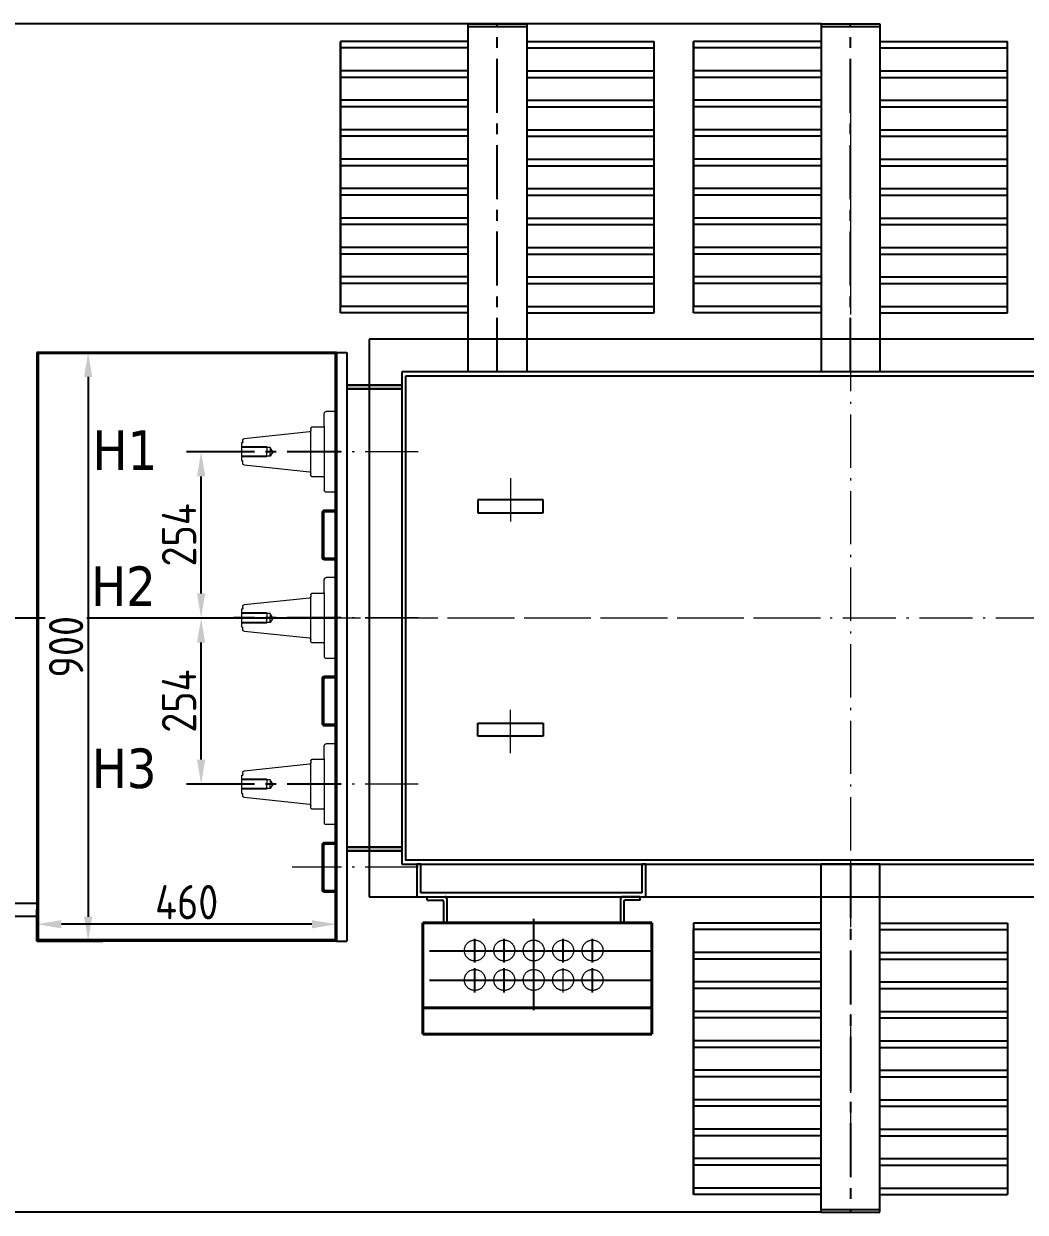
# Model space of a CAD drawing. Header units: millimetres. Extents: x 834 to 15818, y 1166 to 7882.
# Drawn here: x 2206 to 3738, y 3167 to 4984 of the extents above; entities that cross this region are included whole.
import ezdxf

# ---------------------------------------------------------------- set-up
doc = ezdxf.new("R2010")
doc.units = ezdxf.units.MM
doc.header["$LTSCALE"] = 13
for name, pattern in [('4 点画线', [9, 6.25, -1.25, 0.25, -1.25]), ('ACAD_ISO02W100', [15, 12, -3]), ('CENTER', [50.8, 31.75, -6.35, 6.35, -6.35]), ('CENTERX2', [101.6, 63.5, -12.7, 12.7, -12.7])]:
    doc.linetypes.add(name, pattern=pattern)
doc.layers.get('0').update_dxf_attribs({"color": 1, "linetype": 'CENTER'})
doc.layers.add('1', color=4, linetype='Continuous')
doc.layers.add('标注、文本', color=3, linetype='Continuous', lineweight=25)
doc.layers.add('铁心', color=3, linetype='Continuous', lineweight=0)
doc.styles.get("Standard").update_dxf_attribs({"font": 'gbenor.shx', "bigfont": 'gbcbig.shx'})
doc.styles.add('Tahoma_txtstyle_30.40_0_0', font='tahoma.ttf')
doc.dimstyles.new('丁晓菲', dxfattribs={"dimscale": 15, "dimtxt": 3.5, "dimasz": 2.5, "dimexe": 1.5, "dimexo": 0, "dimgap": 0.5, "dimtad": 1, "dimtoh": 1, "dimtxsty": 'Standard', "dimcen": 2.5, "dimclrd": 3, "dimclre": 3, "dimclrt": 2, "dimadec": 0, "dimazin": 0, "dimtfac": 1, "dimtmove": 0, "dimatfit": 2, "dimfxl": 1.5, "dimarcsym": 0})

# ---------------------------------------------------------------- blocks, each defined once
blk = doc.blocks.new('*D808')
at = {"layer": 'Defpoints', "color": 0, "transparency": 16777216}
for p in [(2115.4, 4983.7), (2885.4, 4983.7), (2684.4, 4075.5)]:
    blk.add_point(p, dxfattribs=at)
at = {"layer": '标注、文本', "color": 3, "lineweight": -2, "transparency": 16777216}
for p, q in [((2885.4, 4983.7), (2092.9, 4983.7)), ((2115.4, 4113), (2115.4, 4946.2)), ((2684.4, 4075.5), (2092.9, 4075.5))]:
    blk.add_line(p, q, dxfattribs=at)
at = {"layer": '标注、文本', "color": 3, "transparency": 16777216}
for points in [[(2109.1, 4946.2), (2121.6, 4946.2), (2115.4, 4983.7)], [(2109.1, 4113), (2121.6, 4113), (2115.4, 4075.5)]]:
    blk.add_solid(points, dxfattribs=at)
at = {"layer": '标注、文本', "color": 2, "transparency": 16777216, "insert": (2081.6, 4529.6), "char_height": 52.5, "attachment_point": 5, "rotation": 90, "bg_fill": 3, "box_fill_scale": 1.1, "bg_fill_color": 256, "bg_fill_true_color": 13158600, "bg_fill_transparency": 0}
blk.add_mtext('910', dxfattribs=at)
blk = doc.blocks.new('*D809')
at = {"layer": 'Defpoints', "color": 0, "transparency": 16777216}
for p in [(1993.1, 4983.7), (3425.4, 4983.7), (3425.4, 3167.3)]:
    blk.add_point(p, dxfattribs=at)
at = {"layer": '标注、文本', "color": 3, "lineweight": -2, "transparency": 16777216}
for p, q in [((3425.4, 4983.7), (1970.6, 4983.7)), ((1993.1, 3204.8), (1993.1, 4946.2)), ((3425.4, 3167.3), (1970.6, 3167.3))]:
    blk.add_line(p, q, dxfattribs=at)
at = {"layer": '标注、文本', "color": 3, "transparency": 16777216}
for points in [[(1986.9, 4946.2), (1999.4, 4946.2), (1993.1, 4983.7)], [(1986.9, 3204.8), (1999.4, 3204.8), (1993.1, 3167.3)]]:
    blk.add_solid(points, dxfattribs=at)
at = {"layer": '标注、文本', "color": 2, "transparency": 16777216, "insert": (1959.4, 4075.5), "char_height": 52.5, "attachment_point": 5, "rotation": 90, "bg_fill": 3, "box_fill_scale": 1.1, "bg_fill_color": 256, "bg_fill_true_color": 13158600, "bg_fill_transparency": 0}
blk.add_mtext('1815', dxfattribs=at)
blk = doc.blocks.new('*D810')
at = {"layer": 'Defpoints', "color": 0, "transparency": 16777216}
for p in [(2477.5, 4329.5), (2539.8, 4329.5), (2539.8, 4075.5)]:
    blk.add_point(p, dxfattribs=at)
at = {"layer": '标注、文本', "color": 3, "lineweight": -2, "transparency": 16777216}
for p, q in [((2539.8, 4329.5), (2455, 4329.5)), ((2477.5, 4113), (2477.5, 4292)), ((2539.8, 4075.5), (2455, 4075.5))]:
    blk.add_line(p, q, dxfattribs=at)
at = {"layer": '标注、文本', "color": 3, "transparency": 16777216}
for points in [[(2471.2, 4292), (2483.7, 4292), (2477.5, 4329.5)], [(2471.2, 4113), (2483.7, 4113), (2477.5, 4075.5)]]:
    blk.add_solid(points, dxfattribs=at)
at = {"layer": '标注、文本', "color": 2, "transparency": 16777216, "insert": (2443.7, 4202.5), "char_height": 52.5, "attachment_point": 5, "rotation": 90, "bg_fill": 3, "box_fill_scale": 1.1, "bg_fill_color": 256, "bg_fill_true_color": 13158600, "bg_fill_transparency": 0}
blk.add_mtext('254', dxfattribs=at)
blk = doc.blocks.new('*D811')
at = {"layer": 'Defpoints', "color": 0, "transparency": 16777216}
for p in [(2477.5, 4075.5), (2527.2, 4075.5), (2527.2, 3821.5)]:
    blk.add_point(p, dxfattribs=at)
at = {"layer": '标注、文本', "color": 3, "lineweight": -2, "transparency": 16777216}
for p, q in [((2527.2, 4075.5), (2455, 4075.5)), ((2477.5, 3859), (2477.5, 4038)), ((2527.2, 3821.5), (2455, 3821.5))]:
    blk.add_line(p, q, dxfattribs=at)
at = {"layer": '标注、文本', "color": 3, "transparency": 16777216}
for points in [[(2471.2, 4038), (2483.7, 4038), (2477.5, 4075.5)], [(2471.2, 3859), (2483.7, 3859), (2477.5, 3821.5)]]:
    blk.add_solid(points, dxfattribs=at)
at = {"layer": '标注、文本', "color": 2, "transparency": 16777216, "insert": (2443.7, 3948.5), "char_height": 52.5, "attachment_point": 5, "rotation": 90, "bg_fill": 3, "box_fill_scale": 1.1, "bg_fill_color": 256, "bg_fill_true_color": 13158600, "bg_fill_transparency": 0}
blk.add_mtext('254', dxfattribs=at)
blk = doc.blocks.new('*D829')
at = {"layer": 'Defpoints', "color": 0, "transparency": 16777216}
for p in [(2226.4, 4481.5), (2226.4, 3581.5), (2304.7, 3581.5)]:
    blk.add_point(p, dxfattribs=at)
at = {"layer": '标注、文本', "color": 3, "lineweight": -2, "transparency": 16777216}
for p, q in [((2226.4, 4481.5), (2327.2, 4481.5)), ((2304.7, 4444), (2304.7, 3619)), ((2226.4, 3581.5), (2327.2, 3581.5))]:
    blk.add_line(p, q, dxfattribs=at)
at = {"layer": '标注、文本', "color": 3, "transparency": 16777216}
for points in [[(2298.5, 4444), (2311, 4444), (2304.7, 4481.5)], [(2298.5, 3619), (2311, 3619), (2304.7, 3581.5)]]:
    blk.add_solid(points, dxfattribs=at)
at = {"layer": '标注、文本', "color": 2, "transparency": 16777216, "insert": (2271, 4031.5), "char_height": 52.5, "attachment_point": 5, "rotation": 90, "bg_fill": 3, "box_fill_scale": 1.1, "bg_fill_color": 256, "bg_fill_true_color": 13158600, "bg_fill_transparency": 0}
blk.add_mtext('900', dxfattribs=at)
blk = doc.blocks.new('*D830')
at = {"layer": 'Defpoints', "color": 0, "transparency": 16777216}
for p in [(2226.4, 3607.5), (2226.4, 3581.5), (2684.4, 3581.5)]:
    blk.add_point(p, dxfattribs=at)
at = {"layer": '标注、文本', "color": 3, "lineweight": -2, "transparency": 16777216}
for p, q in [((2226.4, 3581.5), (2226.4, 3630)), ((2684.4, 3581.5), (2684.4, 3630)), ((2646.9, 3607.5), (2263.9, 3607.5))]:
    blk.add_line(p, q, dxfattribs=at)
at = {"layer": '标注、文本', "color": 3, "transparency": 16777216}
for points in [[(2263.9, 3613.7), (2263.9, 3601.2), (2226.4, 3607.5)], [(2646.9, 3613.7), (2646.9, 3601.2), (2684.4, 3607.5)]]:
    blk.add_solid(points, dxfattribs=at)
at = {"layer": '标注、文本', "color": 2, "transparency": 16777216, "insert": (2455.4, 3641.2), "char_height": 52.5, "attachment_point": 5, "bg_fill": 3, "box_fill_scale": 1.1, "bg_fill_color": 256, "bg_fill_true_color": 13158600, "bg_fill_transparency": 0}
blk.add_mtext('460', dxfattribs=at)

msp = doc.modelspace()

# ---------------------------------------------------------------- linework, layer by layer
at = {"color": 2, "linetype": 'ACAD_ISO02W100', "lineweight": 13}
for p, q in [((2665.834, 4368.588), (2665.834, 4388.266)), ((2682.353, 4391.242), (2668.81, 4391.242)), ((2682.353, 4391.242), (2682.353, 4267.772)), ((2645.124, 4293.705), (2645.124, 4362.272)), ((2647.371, 4367.617), (2664.801, 4367.617)), ((2665.834, 4368.588), (2665.834, 4270.748)), ((2541.089, 4345.388), (2541.089, 4347.21)), ((2541.089, 4345.388), (2541.089, 4343.506)), ((2577.711, 4337.25), (2539.814, 4337.25)), ((2541.089, 4336.218), (2539.814, 4337.25)), ((2539.814, 4322.735), (2539.814, 4336.218)), ((2583.116, 4336.218), (2541.089, 4336.218)), ((2577.711, 4337.25), (2577.711, 4329.477)), ((2577.711, 4321.764), (2577.711, 4329.477)), ((2541.089, 4322.735), (2539.814, 4321.764)), ((2577.711, 4321.764), (2539.814, 4321.764)), ((2539.814, 4315.508), (2541.089, 4315.508)), ((2583.116, 4322.735), (2541.089, 4322.735)), ((2541.089, 4311.743), (2541.089, 4315.508)), ((2664.801, 4291.397), (2647.371, 4291.397)), ((2682.353, 4267.772), (2668.81, 4267.772)), ((2665.834, 4114.588), (2665.834, 4134.266)), ((2682.353, 4137.242), (2668.81, 4137.242)), ((2682.353, 4137.242), (2682.353, 4013.772)), ((2645.124, 4039.705), (2645.124, 4108.272)), ((2647.371, 4113.617), (2664.801, 4113.617)), ((2665.834, 4114.588), (2665.834, 4016.748)), ((2541.089, 4091.388), (2541.089, 4093.21)), ((2541.089, 4091.388), (2541.089, 4089.506)), ((2577.711, 4083.25), (2539.814, 4083.25)), ((2541.089, 4082.218), (2539.814, 4083.25)), ((2539.814, 4068.735), (2539.814, 4082.218)), ((2541.089, 4068.735), (2539.814, 4067.764)), ((2583.116, 4082.218), (2541.089, 4082.218)), ((2583.116, 4068.735), (2541.089, 4068.735)), ((2577.711, 4083.25), (2577.711, 4075.477)), ((2577.711, 4067.764), (2577.711, 4075.477)), ((2577.711, 4067.764), (2539.814, 4067.764)), ((2539.814, 4061.508), (2541.089, 4061.508)), ((2541.089, 4057.743), (2541.089, 4061.508)), ((2664.801, 4037.397), (2647.371, 4037.397)), ((2682.353, 4013.772), (2668.81, 4013.772)), ((2665.834, 3860.588), (2665.834, 3880.266)), ((2682.353, 3883.242), (2668.81, 3883.242)), ((2682.353, 3883.242), (2682.353, 3759.772)), ((2645.124, 3785.705), (2645.124, 3854.272)), ((2647.371, 3859.617), (2664.801, 3859.617)), ((2665.834, 3860.588), (2665.834, 3762.748)), ((2541.089, 3837.388), (2541.089, 3839.21)), ((2541.089, 3837.388), (2541.089, 3835.506)), ((2577.711, 3829.25), (2539.814, 3829.25)), ((2541.089, 3828.218), (2539.814, 3829.25)), ((2539.814, 3814.735), (2539.814, 3828.218)), ((2541.089, 3814.735), (2539.814, 3813.764)), ((2583.116, 3828.218), (2541.089, 3828.218)), ((2583.116, 3814.735), (2541.089, 3814.735)), ((2577.711, 3829.25), (2577.711, 3821.477)), ((2577.711, 3813.764), (2577.711, 3821.477)), ((2577.711, 3813.764), (2539.814, 3813.764)), ((2539.814, 3807.508), (2541.089, 3807.508)), ((2541.089, 3803.743), (2541.089, 3807.508)), ((2664.801, 3783.397), (2647.371, 3783.397)), ((2682.353, 3759.772), (2668.81, 3759.772)), ((3030.981, 3502.937), (3030.981, 3540.111))]:
    msp.add_line(p, q, dxfattribs=at)
for p, q in [((2985.981, 3476.088), (2985.981, 3615.756)), ((2895.981, 3549.036), (2895.981, 3584.978)), ((2940.981, 3549.036), (2940.981, 3584.978)), ((2985.981, 3549.036), (2985.981, 3584.978)), ((3030.981, 3549.036), (3030.981, 3584.978)), ((3075.981, 3549.036), (3075.981, 3584.978)), ((2826.692, 3567.007), (3166.692, 3567.007)), ((2895.981, 3502.937), (2895.981, 3540.111)), ((2940.981, 3502.937), (2940.981, 3540.111)), ((2985.981, 3502.937), (2985.981, 3540.111)), ((3075.981, 3502.937), (3075.981, 3540.111)), ((2826.692, 3522.007), (3166.692, 3522.007))]:
    msp.add_line(p, q)
at = {"color": 4, "linetype": 'ByBlock', "lineweight": 40}
for p, q in [((2816.692, 3609.507), (2816.692, 3439.507)), ((2816.692, 3609.507), (3166.692, 3609.507)), ((3166.692, 3609.507), (3166.692, 3439.507)), ((2816.692, 3479.507), (3166.692, 3479.507)), ((2816.692, 3439.507), (3166.692, 3439.507))]:
    msp.add_line(p, q, dxfattribs=at)
at = {"color": 2, "linetype": 'ACAD_ISO02W100', "lineweight": 13}
for points in [[(2665.834, 4388.266), (2665.955, 4388.994), (2666.259, 4389.723), (2666.684, 4390.391), (2667.352, 4390.816), (2668.081, 4391.12), (2668.81, 4391.242)], [(2645.124, 4365.309), (2645.124, 4362.272), (2645.002, 4361.604), (2644.699, 4361.057), (2644.274, 4360.511), (2643.727, 4360.207), (2643.059, 4360.025), (2543.154, 4349.518)], [(2645.124, 4365.309), (2645.245, 4366.038), (2645.549, 4366.645), (2646.035, 4367.131), (2646.703, 4367.495), (2647.371, 4367.617)], [(2665.834, 4368.588), (2665.712, 4368.102), (2665.348, 4367.738), (2664.801, 4367.617)], [(2539.814, 4315.508), (2539.814, 4343.506), (2541.089, 4343.506)], [(2541.089, 4347.21), (2541.211, 4347.879), (2541.454, 4348.486), (2541.939, 4348.972), (2542.486, 4349.336), (2543.154, 4349.518)], [(2587.185, 4329.477), (2583.116, 4336.218), (2583.116, 4329.477)], [(2587.185, 4329.477), (2583.116, 4322.735), (2583.116, 4329.477)], [(2543.154, 4309.496), (2542.486, 4309.678), (2541.939, 4309.981), (2541.454, 4310.528), (2541.211, 4311.135), (2541.089, 4311.743)], [(2543.154, 4309.496), (2643.059, 4298.989), (2643.727, 4298.807), (2644.274, 4298.442), (2644.699, 4297.956), (2645.002, 4297.349), (2645.124, 4296.681)], [(2647.371, 4291.397), (2646.703, 4291.519), (2646.035, 4291.822), (2645.549, 4292.308), (2645.245, 4292.976), (2645.124, 4293.705)], [(2664.801, 4291.397), (2665.348, 4291.276), (2665.712, 4290.911), (2665.834, 4290.365)], [(2668.81, 4267.772), (2668.081, 4267.833), (2667.352, 4268.137), (2666.684, 4268.623), (2666.259, 4269.23), (2665.955, 4269.959), (2665.834, 4270.748)], [(2665.834, 4134.266), (2665.955, 4134.994), (2666.259, 4135.723), (2666.684, 4136.391), (2667.352, 4136.816), (2668.081, 4137.12), (2668.81, 4137.242)], [(2645.124, 4111.309), (2645.124, 4108.272), (2645.002, 4107.604), (2644.699, 4107.057), (2644.274, 4106.511), (2643.727, 4106.207), (2643.059, 4106.025), (2543.154, 4095.518)], [(2645.124, 4111.309), (2645.245, 4112.038), (2645.549, 4112.645), (2646.035, 4113.131), (2646.703, 4113.495), (2647.371, 4113.617)], [(2665.834, 4114.588), (2665.712, 4114.102), (2665.348, 4113.738), (2664.801, 4113.617)], [(2539.814, 4061.508), (2539.814, 4089.506), (2541.089, 4089.506)], [(2541.089, 4093.21), (2541.211, 4093.879), (2541.454, 4094.486), (2541.939, 4094.972), (2542.486, 4095.336), (2543.154, 4095.518)], [(2587.185, 4075.477), (2583.116, 4082.218), (2583.116, 4075.477)], [(2587.185, 4075.477), (2583.116, 4068.735), (2583.116, 4075.477)], [(2543.154, 4055.496), (2542.486, 4055.678), (2541.939, 4055.981), (2541.454, 4056.528), (2541.211, 4057.135), (2541.089, 4057.743)], [(2543.154, 4055.496), (2643.059, 4044.989), (2643.727, 4044.807), (2644.274, 4044.442), (2644.699, 4043.956), (2645.002, 4043.349), (2645.124, 4042.681)], [(2647.371, 4037.397), (2646.703, 4037.519), (2646.035, 4037.822), (2645.549, 4038.308), (2645.245, 4038.976), (2645.124, 4039.705)], [(2664.801, 4037.397), (2665.348, 4037.276), (2665.712, 4036.911), (2665.834, 4036.365)], [(2668.81, 4013.772), (2668.081, 4013.833), (2667.352, 4014.137), (2666.684, 4014.623), (2666.259, 4015.23), (2665.955, 4015.959), (2665.834, 4016.748)], [(2665.834, 3880.266), (2665.955, 3880.994), (2666.259, 3881.723), (2666.684, 3882.391), (2667.352, 3882.816), (2668.081, 3883.12), (2668.81, 3883.242)], [(2645.124, 3857.309), (2645.124, 3854.272), (2645.002, 3853.604), (2644.699, 3853.057), (2644.274, 3852.511), (2643.727, 3852.207), (2643.059, 3852.025), (2543.154, 3841.518)], [(2645.124, 3857.309), (2645.245, 3858.038), (2645.549, 3858.645), (2646.035, 3859.131), (2646.703, 3859.495), (2647.371, 3859.617)], [(2665.834, 3860.588), (2665.712, 3860.102), (2665.348, 3859.738), (2664.801, 3859.617)], [(2539.814, 3807.508), (2539.814, 3835.506), (2541.089, 3835.506)], [(2541.089, 3839.21), (2541.211, 3839.879), (2541.454, 3840.486), (2541.939, 3840.972), (2542.486, 3841.336), (2543.154, 3841.518)], [(2587.185, 3821.477), (2583.116, 3828.218), (2583.116, 3821.477)], [(2587.185, 3821.477), (2583.116, 3814.735), (2583.116, 3821.477)], [(2543.154, 3801.496), (2542.486, 3801.678), (2541.939, 3801.981), (2541.454, 3802.528), (2541.211, 3803.135), (2541.089, 3803.743)], [(2543.154, 3801.496), (2643.059, 3790.989), (2643.727, 3790.807), (2644.274, 3790.442), (2644.699, 3789.956), (2645.002, 3789.349), (2645.124, 3788.681)], [(2647.371, 3783.397), (2646.703, 3783.519), (2646.035, 3783.822), (2645.549, 3784.308), (2645.245, 3784.976), (2645.124, 3785.705)], [(2664.801, 3783.397), (2665.348, 3783.276), (2665.712, 3782.911), (2665.834, 3782.365)], [(2668.81, 3759.772), (2668.081, 3759.833), (2667.352, 3760.137), (2666.684, 3760.623), (2666.259, 3761.23), (2665.955, 3761.959), (2665.834, 3762.748)]]:
    msp.add_lwpolyline(points, dxfattribs=at)
for centre in [(2895.981, 3567.326), (2940.981, 3567.326), (2985.981, 3567.326), (3030.981, 3567.326), (3075.981, 3567.326), (2895.981, 3522.326), (2940.981, 3522.326), (2985.981, 3522.326), (3030.981, 3522.326), (3075.981, 3522.326)]:
    msp.add_circle(centre, 16, dxfattribs=at)
at = {"layer": '1', "ltscale": 8}
for p, q in [((2885.353, 4983.688), (2885.353, 4451.507)), ((2885.353, 4983.688), (2975.353, 4983.688)), ((2885.353, 4979.688), (2975.353, 4979.688)), ((2975.353, 4983.688), (2975.353, 4451.507)), ((3425.353, 4983.688), (3425.353, 4451.507)), ((3425.353, 4983.688), (3515.353, 4983.688)), ((3425.353, 4979.688), (3515.353, 4979.688)), ((3515.353, 4983.688), (3515.353, 4451.507)), ((2690.353, 4956.688), (2690.353, 4551.688)), ((2690.353, 4541.688), (2690.353, 4956.688)), ((2885.353, 4956.688), (2690.353, 4956.688)), ((2885.353, 4946.688), (2690.353, 4946.688)), ((2975.353, 4956.688), (3170.353, 4956.688)), ((2975.353, 4946.688), (3170.353, 4946.688)), ((3170.353, 4541.688), (3170.353, 4956.688)), ((3230.353, 4956.688), (3230.353, 4551.688)), ((3230.353, 4541.688), (3230.353, 4956.688)), ((3425.353, 4956.688), (3230.353, 4956.688)), ((3425.353, 4946.688), (3230.353, 4946.688)), ((3515.353, 4956.688), (3710.353, 4956.688)), ((3515.353, 4946.688), (3710.353, 4946.688)), ((3710.353, 4541.688), (3710.353, 4956.688)), ((2885.353, 4911.688), (2690.353, 4911.688)), ((2975.353, 4911.688), (3170.353, 4911.688)), ((3425.353, 4911.688), (3230.353, 4911.688)), ((3515.353, 4911.688), (3710.353, 4911.688)), ((2885.353, 4901.688), (2690.353, 4901.688)), ((2975.353, 4901.688), (3170.353, 4901.688)), ((3425.353, 4901.688), (3230.353, 4901.688)), ((3515.353, 4901.688), (3710.353, 4901.688)), ((2885.353, 4866.688), (2690.353, 4866.688)), ((2885.353, 4856.688), (2690.353, 4856.688)), ((2975.353, 4866.688), (3170.353, 4866.688)), ((2975.353, 4856.688), (3170.353, 4856.688)), ((3425.353, 4866.688), (3230.353, 4866.688)), ((3425.353, 4856.688), (3230.353, 4856.688)), ((3515.353, 4866.688), (3710.353, 4866.688)), ((3515.353, 4856.688), (3710.353, 4856.688)), ((2885.353, 4821.688), (2690.353, 4821.688)), ((2975.353, 4821.688), (3170.353, 4821.688)), ((3425.353, 4821.688), (3230.353, 4821.688)), ((3515.353, 4821.688), (3710.353, 4821.688)), ((2885.353, 4811.688), (2690.353, 4811.688)), ((2975.353, 4811.688), (3170.353, 4811.688)), ((3425.353, 4811.688), (3230.353, 4811.688)), ((3515.353, 4811.688), (3710.353, 4811.688)), ((2885.353, 4776.688), (2690.353, 4776.688)), ((2885.353, 4766.688), (2690.353, 4766.688)), ((2975.353, 4776.688), (3170.353, 4776.688)), ((2975.353, 4766.688), (3170.353, 4766.688)), ((3425.353, 4776.688), (3230.353, 4776.688)), ((3425.353, 4766.688), (3230.353, 4766.688)), ((3515.353, 4776.688), (3710.353, 4776.688)), ((3515.353, 4766.688), (3710.353, 4766.688)), ((2885.353, 4731.688), (2690.353, 4731.688)), ((2975.353, 4731.688), (3170.353, 4731.688)), ((3425.353, 4731.688), (3230.353, 4731.688)), ((3515.353, 4731.688), (3710.353, 4731.688)), ((2885.353, 4721.688), (2690.353, 4721.688)), ((2975.353, 4721.688), (3170.353, 4721.688)), ((3425.353, 4721.688), (3230.353, 4721.688)), ((3515.353, 4721.688), (3710.353, 4721.688)), ((2885.353, 4686.688), (2690.353, 4686.688)), ((2975.353, 4686.688), (3170.353, 4686.688)), ((3425.353, 4686.688), (3230.353, 4686.688)), ((3515.353, 4686.688), (3710.353, 4686.688)), ((2885.353, 4676.688), (2690.353, 4676.688)), ((2975.353, 4676.688), (3170.353, 4676.688)), ((3425.353, 4676.688), (3230.353, 4676.688)), ((3515.353, 4676.688), (3710.353, 4676.688)), ((2885.353, 4641.688), (2690.353, 4641.688)), ((2975.353, 4641.688), (3170.353, 4641.688)), ((3425.353, 4641.688), (3230.353, 4641.688)), ((3515.353, 4641.688), (3710.353, 4641.688)), ((2885.353, 4631.688), (2690.353, 4631.688)), ((2975.353, 4631.688), (3170.353, 4631.688)), ((3425.353, 4631.688), (3230.353, 4631.688)), ((3515.353, 4631.688), (3710.353, 4631.688)), ((2885.353, 4596.688), (2690.353, 4596.688)), ((2975.353, 4596.688), (3170.353, 4596.688)), ((3425.353, 4596.688), (3230.353, 4596.688)), ((3515.353, 4596.688), (3710.353, 4596.688)), ((2885.353, 4586.688), (2690.353, 4586.688)), ((2975.353, 4586.688), (3170.353, 4586.688)), ((3425.353, 4586.688), (3230.353, 4586.688)), ((3515.353, 4586.688), (3710.353, 4586.688)), ((2885.353, 4551.688), (2690.353, 4551.688)), ((2885.353, 4541.688), (2690.353, 4541.688)), ((2975.353, 4551.688), (3170.353, 4551.688)), ((2975.353, 4541.688), (3170.353, 4541.688)), ((3425.353, 4551.688), (3230.353, 4551.688)), ((3425.353, 4541.688), (3230.353, 4541.688)), ((3515.353, 4551.688), (3710.353, 4551.688)), ((3515.353, 4541.688), (3710.353, 4541.688)), ((3425.353, 3167.325), (3425.353, 3699.507)), ((3515.353, 3167.325), (3515.353, 3699.507)), ((3230.353, 3609.325), (3230.353, 3194.325)), ((3425.353, 3609.325), (3230.353, 3609.325)), ((3230.353, 3194.325), (3230.353, 3599.325)), ((3425.353, 3599.325), (3230.353, 3599.325)), ((3515.353, 3609.325), (3710.353, 3609.325)), ((3515.353, 3599.325), (3710.353, 3599.325)), ((3710.353, 3609.325), (3710.353, 3194.325)), ((3425.353, 3564.325), (3230.353, 3564.325)), ((3515.353, 3564.325), (3710.353, 3564.325)), ((3425.353, 3554.325), (3230.353, 3554.325)), ((3515.353, 3554.325), (3710.353, 3554.325)), ((3425.353, 3519.325), (3230.353, 3519.325)), ((3425.353, 3509.325), (3230.353, 3509.325)), ((3515.353, 3519.325), (3710.353, 3519.325)), ((3515.353, 3509.325), (3710.353, 3509.325)), ((3425.353, 3474.325), (3230.353, 3474.325)), ((3515.353, 3474.325), (3710.353, 3474.325)), ((3425.353, 3464.325), (3230.353, 3464.325)), ((3515.353, 3464.325), (3710.353, 3464.325)), ((3425.353, 3429.325), (3230.353, 3429.325)), ((3425.353, 3419.325), (3230.353, 3419.325)), ((3515.353, 3429.325), (3710.353, 3429.325)), ((3515.353, 3419.325), (3710.353, 3419.325)), ((3425.353, 3384.325), (3230.353, 3384.325)), ((3515.353, 3384.325), (3710.353, 3384.325)), ((3425.353, 3374.325), (3230.353, 3374.325)), ((3515.353, 3374.325), (3710.353, 3374.325)), ((3425.353, 3339.325), (3230.353, 3339.325)), ((3425.353, 3329.325), (3230.353, 3329.325)), ((3515.353, 3339.325), (3710.353, 3339.325)), ((3515.353, 3329.325), (3710.353, 3329.325)), ((3425.353, 3294.325), (3230.353, 3294.325)), ((3515.353, 3294.325), (3710.353, 3294.325)), ((3425.353, 3284.325), (3230.353, 3284.325)), ((3515.353, 3284.325), (3710.353, 3284.325)), ((3425.353, 3249.325), (3230.353, 3249.325)), ((3425.353, 3239.325), (3230.353, 3239.325)), ((3515.353, 3249.325), (3710.353, 3249.325)), ((3515.353, 3239.325), (3710.353, 3239.325)), ((3425.353, 3204.325), (3230.353, 3204.325)), ((3515.353, 3204.325), (3710.353, 3204.325)), ((3425.353, 3194.325), (3230.353, 3194.325)), ((3515.353, 3194.325), (3710.353, 3194.325)), ((3425.353, 3171.325), (3515.353, 3171.325)), ((3425.353, 3167.325), (3515.353, 3167.325))]:
    msp.add_line(p, q, dxfattribs=at)
at = {"layer": '1', "color": 1, "linetype": 'CENTERX2', "lineweight": -3, "ltscale": 0.1}
for p, q in [((2930.353, 4451.507), (2930.353, 4983.688)), ((3470.353, 4451.507), (3470.353, 4983.688)), ((2691.329, 4329.507), (2527.19, 4329.507)), ((2691.329, 4075.507), (2527.19, 4075.507)), ((2691.329, 3821.507), (2527.19, 3821.507)), ((3470.353, 3699.507), (3470.353, 3167.325))]:
    msp.add_line(p, q, dxfattribs=at)
at = {"layer": '1', "ltscale": 5}
for p, q in [((2905.353, 4451.507), (2815.353, 4451.507)), ((2975.353, 4451.507), (2885.353, 4451.507)), ((3515.353, 4451.507), (3425.353, 4451.507)), ((3515.353, 3699.507), (3425.353, 3699.507))]:
    msp.add_line(p, q, dxfattribs=at)
at = {"layer": '标注、文本', "color": 1, "linetype": '4 点画线', "lineweight": 18}
for p, q in [((3470.353, 4854.48), (3470.353, 3296.534)), ((1703.709, 4075.507), (4404.345, 4075.507))]:
    msp.add_line(p, q, dxfattribs=at)
at = {"layer": '标注、文本'}
for p, q in [((4206.353, 4501.507), (2734.353, 4501.507)), ((2734.353, 4501.507), (2734.353, 3649.507)), ((2684.353, 4481.507), (2226.353, 4481.507)), ((2226.353, 4481.507), (2226.353, 3581.507)), ((2682.353, 4479.507), (2226.353, 4479.507)), ((2228.353, 4479.507), (2228.353, 3583.507)), ((2682.353, 4479.507), (2682.353, 3583.507)), ((2684.353, 4481.507), (2684.353, 3581.507)), ((2684.353, 4481.507), (2700.353, 4481.507)), ((2700.353, 4481.507), (2700.353, 3581.507)), ((4156.353, 4451.507), (2784.353, 4451.507)), ((2784.353, 4451.507), (2784.353, 3699.507)), ((2700.353, 4431.507), (2784.353, 4431.507)), ((2784.353, 4431.506), (2700.353, 4431.506)), ((2700.353, 4425.507), (2784.353, 4425.507)), ((2784.353, 4425.506), (2700.353, 4425.506)), ((3000.353, 4256.005), (2900.353, 4256.005)), ((2900.353, 4256.005), (2900.353, 4236.005)), ((3000.353, 4256.005), (2900.353, 4256.005)), ((2900.353, 4256.005), (2900.353, 4236.005)), ((3000.353, 4256.005), (2900.353, 4256.005)), ((2900.353, 4256.005), (2900.353, 4236.005)), ((3000.353, 4256.005), (2900.353, 4256.005)), ((2900.353, 4256.005), (2900.353, 4236.005)), ((3000.353, 4236.005), (3000.353, 4256.005)), ((3000.353, 4236.005), (3000.353, 4256.005)), ((3000.353, 4236.005), (3000.353, 4256.005)), ((3000.353, 4236.005), (3000.353, 4256.005)), ((2900.353, 4236.005), (3000.353, 4236.005)), ((2900.353, 4236.005), (3000.353, 4236.005)), ((2900.353, 4236.005), (3000.353, 4236.005)), ((2900.353, 4236.005), (3000.353, 4236.005)), ((2900.353, 3895.009), (2900.353, 3915.009)), ((2900.353, 3915.009), (3000.353, 3915.009)), ((2900.353, 3895.009), (2900.353, 3915.009)), ((2900.353, 3915.009), (3000.353, 3915.009)), ((2900.353, 3895.009), (2900.353, 3915.009)), ((2900.353, 3915.009), (3000.353, 3915.009)), ((2900.353, 3895.009), (2900.353, 3915.009)), ((2900.353, 3915.009), (3000.353, 3915.009)), ((3000.353, 3915.009), (3000.353, 3895.009)), ((3000.353, 3915.009), (3000.353, 3895.009)), ((3000.353, 3915.009), (3000.353, 3895.009)), ((3000.353, 3915.009), (3000.353, 3895.009)), ((3000.353, 3895.009), (2900.353, 3895.009)), ((3000.353, 3895.009), (2900.353, 3895.009)), ((3000.353, 3895.009), (2900.353, 3895.009)), ((3000.353, 3895.009), (2900.353, 3895.009)), ((2784.358, 3725.508), (2700.358, 3725.506)), ((2700.358, 3725.506), (2784.358, 3725.507)), ((2784.358, 3719.508), (2700.358, 3719.506)), ((2700.358, 3719.506), (2784.358, 3719.507)), ((2784.353, 3699.507), (4156.353, 3699.507)), ((2166.353, 3639.667), (2226.353, 3639.667)), ((2734.353, 3649.507), (4206.353, 3649.507)), ((2166.353, 3619.667), (2226.353, 3619.667)), ((2682.353, 3583.507), (2226.353, 3583.507)), ((2684.353, 3581.507), (2226.353, 3581.507)), ((2684.353, 3581.507), (2700.353, 3581.507))]:
    msp.add_line(p, q, dxfattribs=at)
at = {"layer": '标注、文本', "color": 1, "linetype": '4 点画线', "lineweight": 20}
for p, q in [((2809.353, 4329.507), (2616.72, 4329.507)), ((2809.353, 4329.506), (2616.72, 4329.506)), ((2950.353, 4289.07), (2950.353, 4222.94)), ((2950.353, 4289.07), (2950.353, 4222.94)), ((2950.353, 4289.07), (2950.353, 4222.94)), ((2950.353, 4289.07), (2950.353, 4222.94)), ((2809.353, 4075.507), (2616.72, 4075.507)), ((2809.353, 4075.506), (2616.72, 4075.506)), ((2950.353, 3868.786), (2950.353, 3934.916)), ((2950.353, 3868.786), (2950.353, 3934.916)), ((2950.353, 3868.786), (2950.353, 3934.916)), ((2950.353, 3868.786), (2950.353, 3934.916)), ((2809.353, 3821.507), (2616.72, 3821.507)), ((2809.353, 3821.506), (2616.72, 3821.506)), ((2809.353, 3694.507), (2616.72, 3694.507))]:
    msp.add_line(p, q, dxfattribs=at)
at = {"layer": '标注、文本', "color": 0}
for p, q in [((2662.353, 4236.007), (2662.353, 4169.007)), ((2664.353, 4236.007), (2664.353, 4169.007)), ((2682.353, 4240.007), (2666.353, 4240.007)), ((2682.353, 4238.007), (2666.353, 4238.007)), ((2666.353, 4167.007), (2682.353, 4167.007)), ((2666.353, 4165.007), (2682.353, 4165.007)), ((2662.353, 3982.007), (2662.353, 3915.007)), ((2664.353, 3982.007), (2664.353, 3915.007)), ((2682.353, 3986.007), (2666.353, 3986.007)), ((2682.353, 3984.007), (2666.353, 3984.007)), ((2666.353, 3913.007), (2682.353, 3913.007)), ((2666.353, 3911.007), (2682.353, 3911.007)), ((2662.353, 3728.007), (2662.353, 3661.007)), ((2664.353, 3728.007), (2664.353, 3661.007)), ((2682.353, 3732.007), (2666.353, 3732.007)), ((2682.353, 3730.007), (2666.353, 3730.007)), ((2807.225, 3699.507), (2807.225, 3649.507)), ((2813.225, 3699.507), (2807.225, 3699.507)), ((2813.225, 3655.507), (2813.225, 3699.507)), ((3157.225, 3699.507), (3151.225, 3699.507)), ((3151.225, 3699.507), (3151.225, 3655.507)), ((3157.225, 3649.507), (3157.225, 3699.507)), ((2666.353, 3659.007), (2682.353, 3659.007)), ((2666.353, 3657.007), (2682.353, 3657.007)), ((3151.225, 3655.507), (2813.225, 3655.507)), ((2807.225, 3649.507), (3157.225, 3649.507)), ((2823.036, 3649.507), (2850.036, 3649.507)), ((2823.036, 3644.507), (2823.036, 3649.507)), ((2823.036, 3644.507), (2846.036, 3644.507)), ((2848.036, 3642.507), (2848.036, 3609.507)), ((2853.036, 3646.507), (2853.036, 3609.507)), ((3118.927, 3646.507), (3118.927, 3609.507)), ((3148.927, 3649.507), (3121.927, 3649.507)), ((3123.927, 3642.507), (3123.927, 3609.507)), ((3148.927, 3644.507), (3125.927, 3644.507)), ((3148.927, 3644.507), (3148.927, 3649.507))]:
    msp.add_line(p, q, dxfattribs=at)
at = {"layer": '标注、文本', "color": 1, "linetype": '4 点画线', "lineweight": 13}
msp.add_line((2738.711, 4075.507), (3441.995, 4075.507), dxfattribs=at)
at = {"layer": '标注、文本'}
msp.add_lwpolyline([(2790.353, 4445.507), (4110.353, 4445.507), (4110.353, 3705.507), (2790.353, 3705.507)], close=True, dxfattribs=at)
at = {"layer": '标注、文本', "color": 0}
for centre, radius, start, end in [((2666.353, 4236.007), 4, 90, 180), ((2666.353, 4236.007), 2, 90, 180), ((2666.353, 4169.007), 4, 180, 270), ((2666.353, 4169.007), 2, 180, 270), ((2666.353, 3982.007), 4, 90, 180), ((2666.353, 3982.007), 2, 90, 180), ((2666.353, 3915.007), 4, 180, 270), ((2666.353, 3915.007), 2, 180, 270), ((2666.353, 3728.007), 4, 90, 180), ((2666.353, 3728.007), 2, 90, 180), ((2666.353, 3661.007), 4, 180, 270), ((2666.353, 3661.007), 2, 180, 270), ((2846.036, 3642.507), 2, 0, 90), ((2850.036, 3646.507), 3, 0, 90), ((3121.927, 3646.507), 3, 90, 180), ((3125.927, 3642.507), 2, 90, 180)]:
    msp.add_arc(centre, radius, start, end, dxfattribs=at)

# ---------------------------------------------------------------- next in the draw order: dimensions: what is measured, and where the dimension line sits
dim = msp.add_linear_dim(base=(2115.4, 4983.688), p1=(2684.353, 4075.507), p2=(2885.353, 4983.688), angle=90, text='910', dimstyle='丁晓菲', override={"dimtfill": 1, "dimarcsym": 1}, dxfattribs=at)
dim.commit()
dim.dimension.update_dxf_attribs({"geometry": '*D808', "text_midpoint": (2081.65, 4529.598)})

# ---------------------------------------------------------------- next in the draw order: dimensions: what is measured, and where the dimension line sits
dim = msp.add_linear_dim(base=(1993.14, 4983.688), p1=(3425.353, 3167.325), p2=(3425.353, 4983.688), angle=90, text='1815', dimstyle='丁晓菲', override={"dimtfill": 1, "dimarcsym": 1}, dxfattribs=at)
dim.commit()
dim.dimension.update_dxf_attribs({"geometry": '*D809', "text_midpoint": (1959.39, 4075.507)})

# ---------------------------------------------------------------- next in the draw order: dimensions: what is measured, and where the dimension line sits
dim = msp.add_linear_dim(base=(2477.467, 4329.507), p1=(2539.814, 4075.477), p2=(2539.814, 4329.507), angle=90, text='254', dimstyle='丁晓菲', override={"dimtfill": 1, "dimarcsym": 1}, dxfattribs=at)
dim.commit()
dim.dimension.update_dxf_attribs({"geometry": '*D810', "text_midpoint": (2443.717, 4202.492)})

# ---------------------------------------------------------------- next in the draw order: texts
at = {"layer": '铁心', "style": 'Tahoma_txtstyle_30.40_0_0'}
for s, p in [('H1', (2311.456, 4301.823)), ('H2', (2309.255, 4093.922))]:
    msp.add_text(s, height=60.4188, dxfattribs=at).set_placement(p)

# ---------------------------------------------------------------- next in the draw order: dimensions: what is measured, and where the dimension line sits
at = {"layer": '标注、文本', "color": 0}
dim = msp.add_linear_dim(base=(2477.467, 4075.477), p1=(2527.19, 3821.507), p2=(2527.19, 4075.477), angle=90, text='254', dimstyle='丁晓菲', override={"dimtfill": 1, "dimarcsym": 1}, dxfattribs=at)
dim.commit()
dim.dimension.update_dxf_attribs({"geometry": '*D811', "text_midpoint": (2443.717, 3948.492)})

# ---------------------------------------------------------------- next in the draw order: texts
at = {"layer": '铁心', "style": 'Tahoma_txtstyle_30.40_0_0'}
msp.add_text('H3', height=60.4188, dxfattribs=at).set_placement((2310.356, 3815.621))

# ---------------------------------------------------------------- next in the draw order: dimensions: what is measured, and where the dimension line sits
at = {"layer": '标注、文本', "color": 0}
dim = msp.add_linear_dim(base=(2304.726, 3581.507), p1=(2226.353, 4481.507), p2=(2226.353, 3581.507), angle=90, dimstyle='丁晓菲', override={"dimtfill": 1, "dimarcsym": 1}, dxfattribs=at)
dim.commit()
dim.dimension.update_dxf_attribs({"geometry": '*D829', "text_midpoint": (2270.976, 4031.507)})

# ---------------------------------------------------------------- next in the draw order: dimensions: what is measured, and where the dimension line sits
dim = msp.add_linear_dim(base=(2226.353, 3607.499), p1=(2684.353, 3581.507), p2=(2226.353, 3581.507), text='460', dimstyle='丁晓菲', override={"dimtfill": 1, "dimarcsym": 1}, dxfattribs=at)
dim.commit()
dim.dimension.update_dxf_attribs({"geometry": '*D830', "text_midpoint": (2455.353, 3641.249)})

doc.saveas('drawing.dxf')
